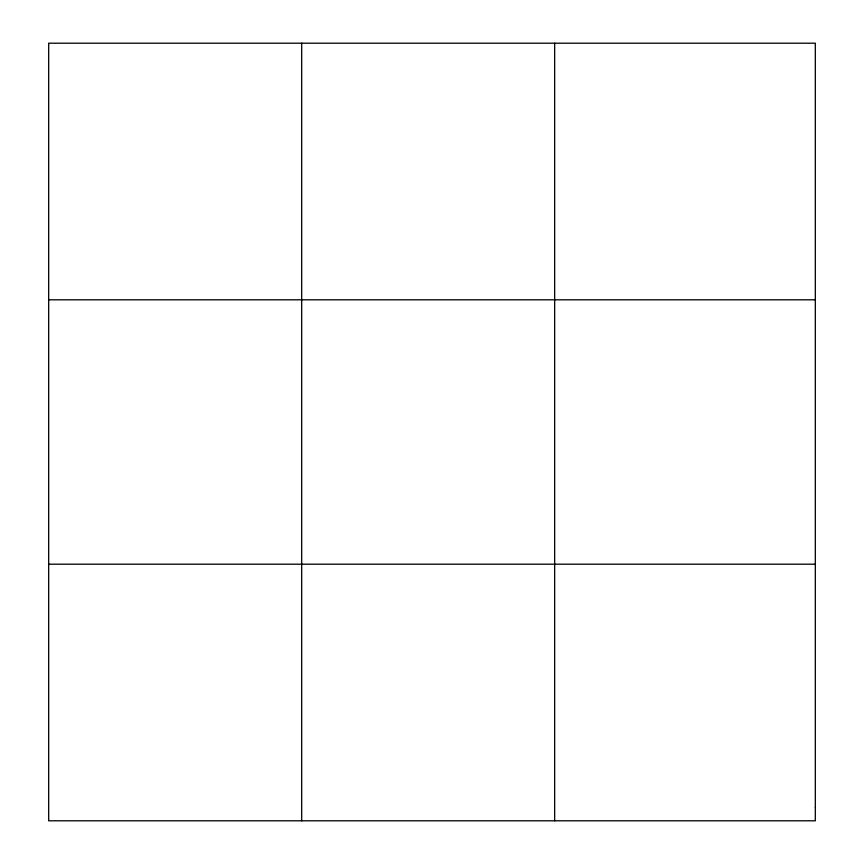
<?xml version="1.0" encoding="UTF-8"?>
<svg xmlns="http://www.w3.org/2000/svg" width="864" height="864" viewBox="0 0 864 864"><rect width="100%" height="100%" fill="white"/><g stroke="black" fill="none" stroke-linecap="round" stroke-linejoin="round"><path stroke-width="1.3" d="M301.676 43.2L301.676 820.8M554.666 43.2L554.666 820.8M48.676 299.808L815.324 299.808M48.676 564.192L815.324 564.192M815.324 807.289L815.324 820.8L48.676 820.8L48.676 43.2L815.324 43.2L815.324 807.289"/></g></svg>
